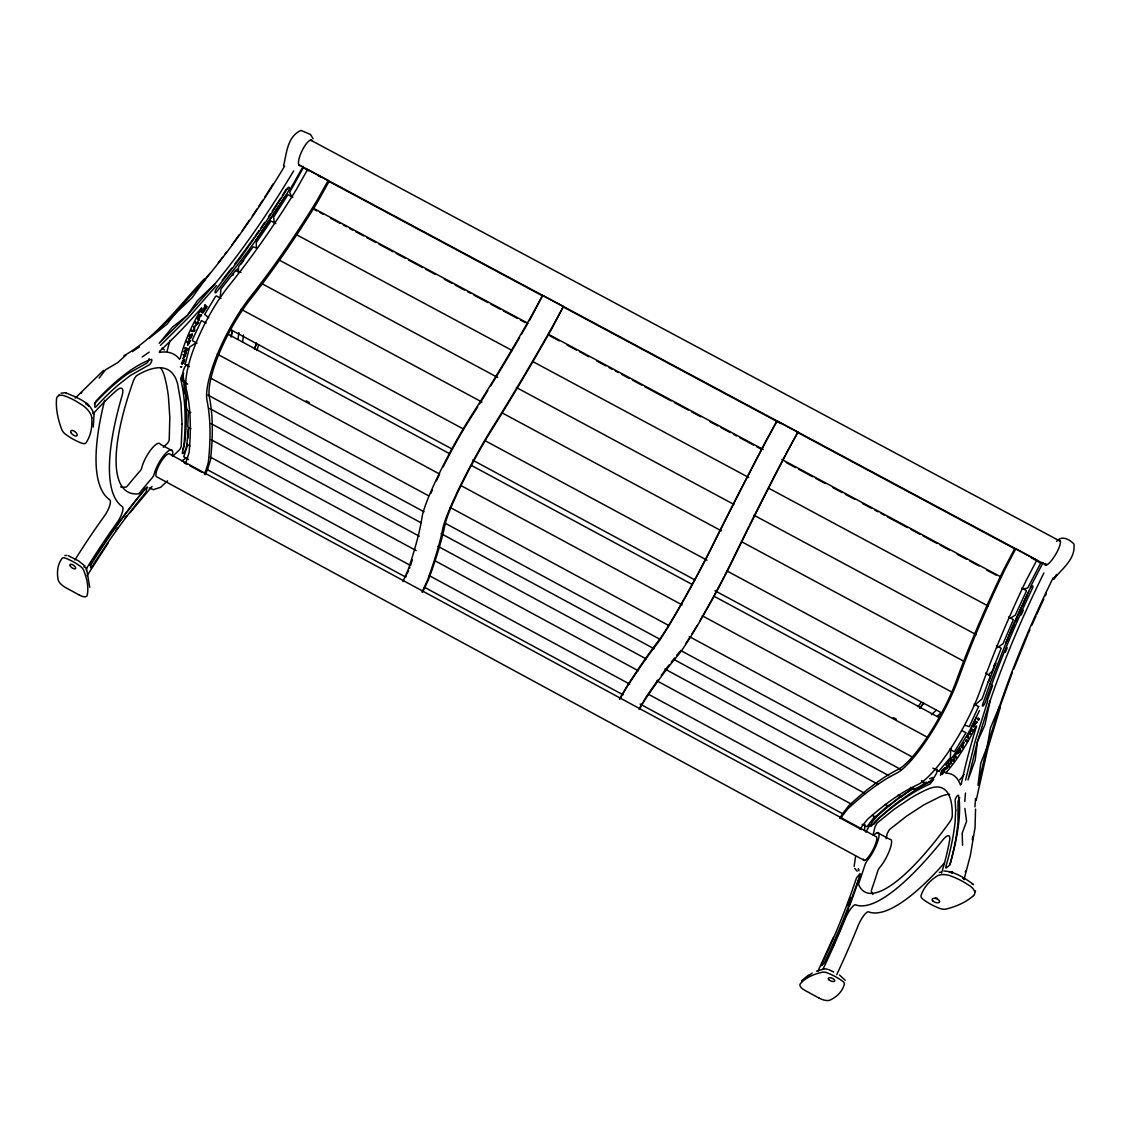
<?xml version="1.0" encoding="UTF-8"?>
<svg xmlns="http://www.w3.org/2000/svg" width="1131" height="1131" viewBox="0 0 1131 1131"><rect width="100%" height="100%" fill="white"/><g stroke="black" fill="none" stroke-linecap="round" stroke-linejoin="round"><path stroke-width="1.5" d="M1021.731 588.092L1026.411 590.608L1026.185 591.541L1015.299 615.165L1010.308 618.205M924.593 782.454C923.914 784.872 911.869 791.29 913.806 788.053M93.421 413.536A153.251 46.866 -59.5 0 1 117.186 389.955A14.675 4.778 -60.7 0 1 122.091 395.624A229.395 65.782 -62.4 0 0 122.332 506.646A13.105 3.761 -59.6 0 1 116.705 523.158A218.537 54.161 -59.2 0 0 86.649 568.299L86.592 570.575A4.467 1.937 36 0 0 86.112 569.176M402.933 581.532L408.249 569.543A650.664 79.014 -58.9 0 0 422.089 517.023A74.476 8.553 -61.8 0 1 471.344 415.671A515.185 77.375 -63.8 0 0 531.316 316.1L542.654 295.417L563.408 306.543L552.38 327.637A8.2 0.82 -62.4 0 1 551.843 328.612L551.801 328.683A522.296 68.298 -63.5 0 1 491.858 429.639A70.108 6.998 -61.8 0 0 445.02 524.614A657.563 69.528 -59.2 0 1 429.455 577.008L429.144 577.842A7.592 0.707 -61.3 0 1 428.522 579.355L425.652 585.773A7.564 0.707 -61.3 0 1 424.733 587.71L422.4 592.347M975.558 809.075L975.035 827.652L970.398 855.276L964.022 879.494L963.004 877.91M94.029 414.978L93.237 427.009M220.177 297.835L220.927 289.084L235.686 270.323L241.016 272.415M956.048 757.94L955.186 757.473L955.342 754.829L953.362 759.905L951.114 760.513L950.379 763.906L951.312 759.537L953.97 760.23M955.186 757.473L955.964 753.303L953.094 759.763M185.017 353.126L185.328 351.939M974.922 806.884L975.544 798.458M205.531 305.229L202.011 312.17A5.881 1.781 -62.3 0 0 202.788 313.089L206.846 306.826L204.683 304.762M854.131 866.431L855.616 856.209M964.8 801.427L965.492 793.043M191.082 335.087L191.832 334.734L191.125 336.84A5.287 1.612 -61.9 0 1 190.771 337.66L189.824 337.985A11.352 3.421 -62 0 1 190.885 335.426L190.715 336.232M238.033 339.187L238.881 332.542M242.656 341.661L243.533 335.03M939.041 770.918L950.337 757.657L950.818 748.75M180.394 366.826L181.794 366.642L181.243 367.264M206.082 323.07L201.375 320.568L192.581 339.399L192.383 340.657L197.048 343.174M231.304 336.812L232.279 330.45L230.894 336.769M857.157 871.209L854.711 868.41M189.103 340.332L189.937 340.784L189.372 342.354A5.273 1.598 -61.8 0 1 189.216 342.82M189.598 341.703L188.538 341.901A5.273 1.598 -61.8 0 1 188.368 342.368M181.54 363.588L181.738 362.782L182.374 363.419M181.596 363.518L182.43 363.97L183.957 359.983A5.09 1.527 -61.6 0 1 183.886 360.478L183.745 361.227A5.217 1.569 -61.6 0 1 183.547 362.061L183.123 363.249L182.289 362.811M973.989 726.668L976.307 721.62L973.763 725.452A5.372 1.4 -61.1 0 1 974.088 724.759L975.374 722.539M976.18 800.352L987.872 748.27L1000.271 707.61M946.576 767.977L949.22 763.185L948.612 766.154L949.489 766.62L947.806 767.058A6.97 1.795 -61.6 0 1 946.279 768.826L946.944 765.828L946.52 767.878M990.049 701.022L984.931 724.943L977.495 741.385L968.023 779.98L975.162 760.159L977.495 741.385L990.049 701.022A524.19 171.304 -56.5 0 1 1043.899 572.908M144.726 488.366L143.425 491.038A207.298 51.644 -59.2 0 0 104.702 542.244M197.699 319.621L197.628 317.627M965.563 780.121L975.12 741.385L987.773 700.881M967.585 740.777L967.33 741.54M182.883 354.738L183.731 355.176L186.177 352.391L185.837 353.777A5.245 1.583 -61.7 0 1 185.738 354.173L185.484 355.148A5.231 1.583 -61.6 0 1 185.357 355.586L182.854 358.584L184.89 355.855M184.113 355.162L184.367 354.201M184.961 355.615L185.201 354.653A4.185 1.258 -61.7 0 0 185.343 354.003L183.731 355.176M875.295 816.271L875.21 817.02L886.746 806.686M944.017 772.303L942.038 774.367L941.176 773.915L941.996 770.847L944.555 768.274M937.429 769.363C937.09 775.979 927.632 787.671 921.496 780.602M254.673 349.352L256.468 343.032L254.475 349.097M888.542 805.258L888.415 806.078L899.795 796.945M185.908 348.914C187.279 345.902 183.434 350.582 185.908 348.914L184.933 347.712M232.816 275.512L233.594 273.858M999.578 706.154L987.207 746.616L977.976 785.352L980.775 763.199L987.207 746.616L990.431 727.912L999.578 706.154A524.416 175.885 -56.3 0 1 1053.117 577.856M184.862 351.19L184.593 352.038L183.745 351.6L186.983 349.606L186.148 349.14M186.375 349.635L187.986 348.857L187.718 349.705L187.152 348.39M186.714 350.454L186.983 349.606L184.593 352.038L186.714 350.454L185.88 350.002M187.492 349.225L187.718 349.705M901.294 795.871L901.124 796.775L912.293 788.986M256.878 350.497L258.702 344.842M926.275 782.072L926.162 783.119M987.561 699.693L992.636 685.315M847.246 905.719L850.173 897.646M998.97 709.533L1012.386 672.365M186.813 342.255L187.661 342.707L189.937 340.784M188.623 343.414L188.75 343.061A4.213 1.272 -61.8 0 0 188.891 342.679L187.661 342.707M183.194 361.241L182.529 362.5M874.305 817.077L866.926 826.761L862.091 824.273M1005.685 643.596L1012.217 627.012L1028.729 591.527M1013.673 669.199L1027.881 634.392M949.022 766.38L949.531 764.287L948.669 763.821M974.187 726.201L973.141 726.979L973.31 725.72A6.447 1.682 -61.1 0 1 973.791 724.745L974.286 723.769A6.447 1.682 -61.1 0 1 974.809 722.794L975.883 721.592L976.76 722.059L975.996 723.275M185.244 463.625L186.615 460.43A3.421 0.919 -60.7 0 0 186.954 459.511L188.99 452.669A3.435 0.919 -60.8 0 0 189.146 451.919L189.23 450.958A651.046 193.641 -54.3 0 0 186.431 389.672A74.194 21.15 -62.1 0 1 229.254 285.365A514.138 189.796 -67.5 0 0 296.082 189.994A4.482 1.272 -64 0 0 296.379 189.485L307.575 169.494L328.16 180.536L328.81 181.865L317.655 201.813A8.171 2.205 -63.8 0 1 317.104 202.76L317.062 202.845A521.052 182.699 -67.2 0 1 250.205 299.545A69.839 18.859 -62.1 0 0 209.419 397.306A657.592 185.837 -54.7 0 1 210.606 458.522L210.507 459.469A7.564 1.923 -60.8 0 1 210.14 461.123L208.033 467.923A7.535 1.909 -60.7 0 1 207.284 469.945L205.206 474.695M944.837 771.215L944.343 771.964M204.329 473.946L205.715 470.779A3.421 0.862 -60.7 0 0 206.054 469.86L208.146 463.046A3.435 0.877 -60.8 0 0 208.316 462.296L208.415 461.349A650.848 183.759 -54.8 0 0 207.072 400.826A74.208 20.047 -62.1 0 1 250.46 296.774A514.138 180.069 -67.1 0 0 316.68 201.049A4.482 1.202 -63.8 0 0 316.991 200.526L328.16 180.536M407.16 573.77L408.56 570.547M1006.378 642.026L1008.47 637.29M1009.87 634.138L1014.055 624.665M1015.454 621.513L1017.547 616.777M1018.946 613.624L1021.039 608.888M1022.438 605.735L1026.637 596.263M975.12 891.85L975.544 890.903M191.28 331.086L194.292 330.436L193.952 327.538L197.543 323.31L196.695 322.858M196.257 322.505L195.409 322.038L194.97 322.999L198.491 322.335L194.56 326.986L194.376 331.326L192.129 331.539M817.812 971.444L833.391 937.373M960.742 750.631L960.643 750.828A11.494 2.969 -61.4 0 1 960.106 751.677M283.556 165.776C286.694 153.448 287.175 136.427 301.03 130.433L310.53 134.476L313.047 138.675M971.402 727.191L979.503 710.438M977.566 719.33L978.782 719.754L977.566 719.33L978.018 718.383L979.234 718.793M977.905 719.274L978.372 718.341M978.428 719.811L978.895 718.849L978.018 718.383M201.813 310.502L202.364 309.456M188.524 343.683L187.576 345.238L188.891 343.654A5.273 1.598 -61.8 0 0 189.075 343.174M422.146 591.937L427.589 580.005A650.82 68.737 -59.2 0 0 442.885 528.262A74.505 7.45 -61.8 0 1 492.72 427.179A515.368 67.309 -63.5 0 0 552.084 327.241L563.408 306.543M975.883 721.592L976.237 723.006M1030.27 587.215L1043.051 562.63M184.282 355.756L183.689 356.633M181.808 460.953L186.884 457.518M785.776 454.125L797.892 432.141L776.969 420.944L764.895 442.942A524.94 37.592 -60.6 0 0 711.286 547.757A70.348 3.845 -61.5 0 1 658.921 640.203A660.603 38.228 -62.9 0 0 628.03 684.509L619.477 699.099M859.306 878.504L860.125 877.091M860.154 829.193L862.048 826.252A3.464 0.792 -62.4 0 1 862.614 825.446L867.081 819.834A3.478 0.792 -62.4 0 1 867.604 819.268L868.311 818.632A661.381 168.052 -67.8 0 1 917.51 784.758A75.084 18.223 -61.2 0 0 980.45 689.726A523.017 165.352 -56.7 0 1 1025.831 581.221A4.538 1.103 -59.7 0 1 1026.086 580.67L1036.844 560.142L1015.751 548.846L1004.992 569.374A4.538 1.032 -59.8 0 0 1004.724 569.911A522.508 154.919 -57.1 0 0 958.735 678.035A75.056 17.064 -61.2 0 1 896.374 773.335A660.575 157.52 -67.4 0 0 848.702 808.015L848.01 808.651A3.478 0.749 -62.3 0 0 847.501 809.216L843.09 814.871A3.464 0.735 -62.4 0 0 842.538 815.691L840.658 818.632M198.321 316.949L198.844 315.945M197.713 319.493L198.915 320.13L200.088 315.761M197.458 318.15L198.476 318.094A6.956 2.106 -62.2 0 1 199.876 315.45L201.488 315.252L200.993 316.185L199.325 315.295M58.784 395.497L59.264 394.592M797.892 432.141L786.709 453.022A518.295 47.332 -60.4 0 0 734.245 557.201A74.787 5.217 -61.5 0 1 677.95 655.301A654.255 48.28 -63.3 0 0 645.928 698.223L639.142 709.476M776.969 420.944L765.786 441.811A517.97 37.054 -60.6 0 0 712.7 545.609A74.759 4.086 -61.5 0 1 656.984 643.963A653.817 37.79 -62.9 0 0 626.447 687.69L619.788 699M959.71 779.895L960.078 779.301A64.835 16.894 -61.2 0 0 964.079 774.594M864.508 830.762L864.975 824.753M970.921 730.725L970.299 731.856A4.298 1.117 -61.2 0 0 969.875 732.676L969.903 734.457L968.899 733.821L969.79 732.209A5.372 1.4 -61.2 0 1 970.059 731.715L970.681 730.584A5.358 1.4 -61.2 0 1 970.963 730.103L971.854 729.099L973.494 730.032M972.971 730.979L972.095 730.499L972.618 729.566M1053.696 579.397L1056.778 574.477L1054.078 578.634C1062.334 568.582 1075.85 558.855 1073.913 543.969C1069.502 539.402 1061.571 534.935 1056.623 541.41M289.734 190.164L303.179 166.328M639.637 708.034L642.436 703.171M865.809 832.19L870.064 824.753M204.386 305.95L205.234 306.402L202.576 311.223L201.728 310.756M205.234 306.402L206.111 307.462L203.297 312.128A4.821 1.47 -62.3 0 1 202.562 311.322L202.025 311.788M184.692 382.66C182.996 384.625 185.23 398.409 186.926 395.157M962.58 744.354L961.619 745.852L962.863 747.987M966.496 739.787L966.128 741.469L966.496 739.787L967.358 740.254M967.825 737.115L966.779 736.38L968.193 735.942M966.948 736.634L967.316 735.475M968.744 738.43L967.132 736.889L968.546 736.437M967.867 737.963L967.669 735.984M286.101 195.31L255.832 240.691L271.412 217.237M187.11 396.981C185.781 401.646 184.593 411.02 190.757 412.617M643.341 701.658L646.098 697.148M188.382 412.221L187.746 426.825L190.955 428.72M646.409 696.625L647.483 695.028A661.041 48.831 -63.3 0 1 658.284 679.561M839.697 818.392L842.51 813.967A7.62 1.626 -62.4 0 1 843.74 812.185L848.137 806.544A7.634 1.64 -62.3 0 1 849.268 805.286L849.947 804.65A667.46 159.315 -67.4 0 1 898.099 769.433A70.631 16.06 -61.2 0 0 956.685 679.872A529.562 157.195 -57.1 0 1 1003.169 570.688L1003.211 570.604A8.27 1.88 -59.8 0 1 1003.706 569.6L1014.436 549.143L1015.751 548.846M190.093 334.239L189.683 334.96A12.399 3.746 -62 0 0 189.245 335.949M190.008 337.702L189.358 338.508M87.2 575.523L108.109 543.036M963.188 743.944L962.962 744.283A4.284 1.117 -61.3 0 0 962.735 744.65L962 747.506M188.439 428.861L186.841 444.186L190.036 446.109M972.095 730.159L971.826 730.569A5.372 1.4 -61.2 0 0 971.557 731.05M273.363 214.31L278.24 206.987M280.177 204.047L285.054 196.723M189.782 338.282L189.358 339.3L191.111 337.66A6.334 1.923 -61.9 0 0 191.549 336.685L191.945 335.737A6.334 1.923 -61.9 0 0 192.298 334.79L192.157 333.801L190.531 335.412A12.399 3.732 -62 0 0 189.344 338.31L189.216 339.116L188.368 338.664M971.077 730.456L972.095 730.499M254.249 237.468L241.37 255.295M205.771 278.763L192.072 297.736L149.504 338.056L167.02 324.173L177.892 310.262L205.771 278.763A515.015 199.523 -67.9 0 0 284.644 166.101M115.602 530.835L117.624 528.106M124.721 518.564L126.757 515.835M187.492 445.261L183.759 456.783L188.509 459.469M919.998 708.105L923.716 703.157L919.616 708.091M99.146 378.122L105.452 369.837L117.878 362.528L125.937 355.092M231.629 268.132L222.227 280.135M234.739 264.032L240.96 255.846M917.877 706.734L920.832 702.931M963.343 743.703L964.178 742.473L963.386 743.109A5.358 1.4 -61.3 0 0 963.089 743.548A17.46 4.581 -61.4 0 0 962.778 744.042M183.901 380.963C180.663 384.017 182.444 364.974 187.788 364.564M130.136 512.668L152.035 486.387M183.123 363.249L184.099 361.468A6.263 1.88 -61.6 0 0 184.296 360.662L184.438 359.912A6.263 1.88 -61.6 0 0 184.523 359.191L182.501 360.86L182.303 364.083M215.046 283.754L187.35 315.365L159.174 343.287L172.492 327.113L187.35 315.365L197.444 300.62L215.046 283.754A515.001 195.281 -67.7 0 0 293.636 170.922M216.431 285.577L188.665 317.33L160.418 345.407M204.244 279.018C179.023 305.723 156.389 337.377 123.887 355.756M75.226 398.14L103.557 370.374M941.176 773.915L943.989 770.748A4.807 1.23 -61.7 0 0 944.625 768.345L944.625 768.345M183.264 362.528L182.416 362.076M961.93 730.569L965.973 732.789L955.073 750.786L954.154 751.677L949.503 749.16M801.554 980.789L808.509 975.191M931.407 714.792L936.228 710.211M937.33 716.177L940.978 712.756M167.544 480.831L160.659 487.263L153.448 489.652L149.136 487.885M988.042 682.304L989.286 680.48A589.76 194.504 -56.1 0 1 995.916 663.233L995.534 663.19A35.909 8.85 -60.4 0 1 993.654 665.933M974.385 705.588L982.061 698.901L990.275 676.281L985.638 673.016M945.403 768.119L946.039 768.133A5.867 1.513 -61.7 0 1 945.926 768.882M185.314 363.899L189.612 347.09L195.932 342.905M806.163 977.495L812.171 973.028M988.48 674.769L992.212 671.164L1001.161 648.289L996.439 645.518M142.181 356.972L149.207 352.123M132.341 351.656L139.438 346.849M997.401 647.71L1003.041 643.723L1013.065 620.368L1013.22 619.491L1008.555 616.989M292.887 197.246L288.207 194.744L287.514 195.409L273.645 217.081L274.296 223.076M933.711 779.726L917.481 788.491L899.258 801.13A685.202 180.833 -68.1 0 0 882.505 814.914L880.653 816.54A29.717 7.04 -62.5 0 0 875.111 822.746A3.294 0.778 -62.4 0 0 874.249 824.089M275.851 223.627L271.171 221.125L270.493 221.704L256.299 242.472L256.384 248.057M949.361 872.199L952.853 872.411M939.324 872.468L940.723 872.043M824.216 968.956L816.554 971.147M256.85 248.042L253.075 246.869L238.57 266.662L238.288 272.797M220.941 298.414L216.275 295.912L215.357 296.746L204.654 314.432L208.768 317.712M978.541 706.606L969.338 726.611L964.955 725.31M61.032 393.249L65.061 392.711L66.517 393.546M195.819 323.452L197.543 323.31M64.863 555.519L66.672 555.406M952.599 872.157L950.04 871.93M975.869 722.624L976.647 723.034M943.862 870.997C954.847 871.492 964.573 878.009 973.211 884.272M951.977 760.979L953.617 761.191M824.994 968.857L827.44 969.182M86.833 403.399L88.967 406.213M977.226 722.144L976.265 721.62M65.711 392.796C75.947 397.334 90.862 401.901 93.845 414.299M68.284 555.717L78.463 560.806L84.966 566.051M828.726 969.606L833.703 971.996M971.996 883.933L973.607 884.753M85.928 404.05L88.345 405.322M963.061 745.527L962.198 745.075L963.047 745.456M198.066 319.677L198.915 320.13M970.426 733.51L971.303 733.977M310.558 140.074L1060.369 541.325M298.711 164.716L1046.246 565.132M308.395 170.442L303.73 167.939L302.783 168.745L289.677 192.256L292.024 197.557M317.726 175.432L320.836 177.1M328.598 181.271L543.134 296.181M563.337 307.01L780.984 423.588M796.521 431.915L1015.723 549.327M1031.26 557.654L1040.647 563.224L1027.711 587.993L1022.382 589.152M313.131 208.104L528.05 323.353M548.295 334.211L763.213 449.459M781.903 459.483L1001.486 577.234M313.782 209.221L316.892 210.889M320.002 212.557L323.113 214.226M330.874 218.396L340.205 223.387M343.315 225.055L346.425 226.723M349.536 228.391L352.646 230.06M355.742 231.728L363.518 235.898M366.628 237.567L375.959 242.557M379.069 244.225L393.051 251.732M396.161 253.401L405.478 258.405M408.588 260.059L422.584 267.566M425.694 269.235L435.011 274.239M444.342 279.23L452.117 283.4M455.213 285.069L464.544 290.073M467.654 291.741L470.765 293.41M473.875 295.078L487.857 302.571M490.967 304.239L500.298 309.244M503.394 310.912L517.39 318.405M520.5 320.073L525.166 322.575M550.019 335.907L559.35 340.912M567.126 345.082L576.442 350.087M579.553 351.741L588.883 356.746M596.659 360.916L605.976 365.921M609.086 367.589L612.196 369.257M615.306 370.911L618.417 372.58M621.527 374.248L629.288 378.418M632.399 380.087L641.729 385.091M644.84 386.76L671.249 400.925M674.359 402.594L688.355 410.086M691.465 411.755L700.782 416.759M710.112 421.764L717.888 425.92M720.984 427.589L730.315 432.593M733.425 434.262L736.535 435.93M739.646 437.598L753.628 445.091M756.738 446.759L761.403 449.261M786.271 462.607L795.588 467.598M798.698 469.266L812.694 476.773M815.804 478.441L825.121 483.432M832.897 487.602L842.213 492.607M845.324 494.275L854.654 499.28M862.43 503.436L871.747 508.441M874.857 510.109L877.967 511.778M881.077 513.446L884.188 515.114M887.298 516.782L907.5 527.611M910.611 529.28L919.927 534.284M923.037 535.953L937.034 543.446M940.13 545.114L949.46 550.118M957.236 554.289L966.553 559.28M969.663 560.948L978.994 565.952M986.769 570.123L996.086 575.114M962.566 746.644L963.428 747.11M296.068 234.485L512.301 350.568M532.531 361.425L748.764 477.508M768.981 488.366L988.338 606.131M278.608 259.734L497.682 377.471M516.33 387.495L733.849 504.398M754.052 515.255L976.237 634.661M261.219 283.287L481.962 402.042M502.178 412.914L721.366 530.835M741.583 541.707L963.881 661.296M197.939 323.523L197.091 323.07L197.642 321.868L198.491 322.335M188.679 341.293L189.527 341.746M955.752 756.71L956.614 757.19M950.945 763.156L951.807 763.623M241.129 309.286L463.187 428.889M484.93 440.609L707.002 560.198M727.191 571.07L952.359 692.356M974.088 704.062L978.753 706.564M205.262 307.01L206.111 307.462M230.272 329.46L452.414 449.205M472.602 460.091L694.745 579.821M714.933 590.707L941.741 712.954M200.654 314.8L201.488 315.252M227.783 334.097L449.912 453.856M471.655 465.576L692.214 584.487M713.972 596.207L939.197 717.634M306.218 400.812L309.329 402.495M893.264 717.549L896.374 719.231M217.265 354.088L439.577 474.03M461.335 485.779L682.106 604.887M702.309 615.787L927.731 737.426M953.362 759.905L954.239 760.371M185.131 352.745L185.965 353.197L185.032 352.971M184.791 364.14L189.442 366.656M211.172 378.39L428.465 495.717M450.195 507.451L669.029 625.641M689.203 636.527L912.703 757.219M932.877 768.119L939.098 771.469M183.038 381.599L187.704 384.116M207.92 395.03L424.012 511.792M445.77 523.554L660.32 639.482M680.523 650.396L901.28 769.688M209.518 408.432L420.902 522.692M441.104 533.62L654.043 648.713M674.246 659.642L888.74 775.583M910.497 787.346L913.608 789.014M193.712 326.534L194.56 326.986M187.166 341.336L188 341.802M210.96 423.545L419.262 536.179M437.909 546.273L646.197 658.906M664.858 669.001L877.812 784.165M898.028 795.093L901.124 796.775M211.144 439.648L416.194 550.585M434.827 560.679L638.322 670.768M656.97 680.862L865.116 793.481M885.319 804.41L888.415 806.078M210.225 457.037L410.652 565.542M429.299 575.637L629.727 684.128M648.374 694.222L851.897 804.41M872.1 815.338L875.21 817.02M207.129 469.563L405.789 577.149M424.422 587.243L623.082 694.83M640.146 704.076L843.472 814.193M172.421 450.831L160.291 444.257A17.446 5.005 -60.4 0 0 151.158 449.36A17.446 5.005 -60.4 0 0 141.771 467.782A2.828 0.82 -60.3 0 1 140.046 471.005A218.509 55.886 -59.1 0 0 127.633 485.694A4.284 1.244 -60 0 1 125.852 487.108A182.303 54.557 -62.1 0 1 120.635 486.924M877.373 832.614L889.8 839.343A17.658 4.368 -62.7 0 1 889.843 849.537A17.658 4.368 -62.7 0 1 879.522 867.746A2.856 0.707 -62.8 0 0 877.755 870.997A220.969 48.576 -63.8 0 1 871.718 889.404A4.326 1.089 -63 0 0 871.407 891.652A184.636 47.573 -61.2 0 0 872.962 894.451M184.056 462.621L186.997 464.205M189.951 465.802L201.728 472.192M841.888 818.943L861.454 829.546M864.381 860.479L156.205 476.533A13.261 3.69 -60.5 0 1 160.984 461.801A13.261 3.69 -60.5 0 1 170.117 454.294L875.691 836.473A13.416 3.195 -62.6 0 1 872.227 851.191A13.416 3.195 -62.6 0 1 863.278 859.009M206.012 306.36L206.846 306.826M968.899 733.821L969.776 734.302M966.779 736.38L967.641 736.861M967.132 736.889L967.995 737.355M965.775 741.017L966.637 741.498M194.08 329.672L194.914 330.139M191.719 330.125L192.567 330.591M83.835 566.772L86.649 568.299M949.616 871.775L952.005 873.104M839.527 975.021L845.253 980.294M88.798 405.492L87.2 403.498M307.575 169.494L308.268 170.866M963.244 877.925L964.022 879.494M93.081 412.9L93.534 414.314M858.98 870.856L858.316 868.735L858.556 869.569M86.96 571.183L89.745 587.215M964.87 808.453L966.581 821.332L962.184 833.179L962.552 845.239M201.148 311.633L201.148 311.718A5.881 1.795 -62.3 0 0 201.276 312.255M542.654 295.417L531.669 316.539A8.2 0.933 -62.5 0 1 531.316 317.189M243.674 260.469A579.157 221.676 -68.2 0 1 240.931 264.159M237.27 269.037A579.157 221.676 -68.2 0 1 235.432 271.454M160.701 367.999A166.653 52.182 -59.3 0 1 164.872 377.712A651.513 204.047 -53.8 0 1 168.42 396.642L169.82 417.381L169.226 439.719A2.743 0.778 -60.7 0 1 167.148 443.649A217.35 55.589 -59.1 0 0 163.288 447.268M104.66 400.346A229.339 67.874 -62.5 0 0 109.721 499.789A13.105 3.874 -59.6 0 1 104.165 516.358A218.509 55.886 -59.1 0 0 74.872 559.986M162.129 348.108A184.975 58.204 -59.3 0 1 164.363 349.946M167.134 351.147A64 19.368 -62.1 0 1 170.145 340.445M183.745 373.47A3.732 1.103 -61.4 0 0 181.582 376.411A3.732 1.103 -61.4 0 0 180.776 379.45A660.377 200.88 -54.1 0 1 183.872 445.84A22.747 6.249 -60.6 0 1 182.459 452.018A3.266 0.891 -60.8 0 0 183.18 453.277A3.266 0.891 -60.8 0 0 185.569 449.403A29.364 8.073 -60.6 0 0 187.082 443.72M189.273 336.741A11.352 3.421 -62 0 1 190.036 334.974M202.053 311.633A4.821 1.47 -62.3 0 1 201.827 311.35M198.561 315.789A6.956 2.106 -62.2 0 1 199.028 314.984M89.688 565.019A207.298 51.644 -59.2 0 1 91.526 562.121M93.392 559.237A207.298 51.644 -59.2 0 1 102.808 545.029M282.411 195.352A569.36 218.933 -68.3 0 0 285.168 190.998A3.845 1.117 -63.9 0 0 285.987 189.485M280.573 198.25A569.36 218.933 -68.3 0 1 272.203 211.115M270.337 213.943A569.36 218.933 -68.3 0 1 268.457 216.756M264.696 222.355A569.36 218.933 -68.3 0 1 260.908 227.897M259.013 230.639A569.36 218.933 -68.3 0 1 255.196 236.11M182.572 373.824A674.034 206.832 -54 0 1 185.272 437.541L185.046 440.016A29.364 8.129 -60.6 0 1 183.208 448.116A3.266 0.891 -60.8 0 1 182.572 449.573M188.467 427.688A673.991 205.545 -54 0 1 187.661 438.828M149.108 358.626A3.181 1.018 -61.4 0 1 148.005 361.595A3.181 1.018 -61.4 0 1 146.125 363.518L127.45 374.008A172.986 52.86 -59.4 0 0 116.945 382.179A159.528 49.114 -59.4 0 0 94.396 403.753M273.165 183.858A523.328 203.933 -68 0 1 264.696 197.19M262.802 200.116A523.328 203.933 -68 0 1 258.985 205.941M257.076 208.825A523.328 203.933 -68 0 1 252.27 215.979M249.287 220.347A523.328 203.933 -68 0 1 242.175 230.583M239.093 234.909A523.328 203.933 -68 0 1 231.883 244.847M226.695 251.817A523.328 203.933 -68 0 1 224.617 254.574M222.524 257.317A523.328 203.933 -68 0 1 218.325 262.76M209.871 273.419A523.328 203.933 -68 0 1 203.495 281.195M81.192 393.376A2.516 0.877 -60.5 0 1 81.771 392.641M661.282 675.419A661.041 48.831 -63.3 0 1 669.128 664.887M671.22 662.186A661.041 48.831 -63.3 0 1 674.571 657.945M676.734 655.273A661.041 48.831 -63.3 0 1 679.872 651.527M724.773 575.354A70.376 4.906 -61.5 0 0 732.775 559.336A525.265 48.025 -60.4 0 1 748.637 526.975M723.981 576.881A70.376 4.906 -61.5 0 1 699.778 620.919M697.092 625.443A70.376 4.906 -61.5 0 1 691.748 634.222M689.868 637.22A70.376 4.906 -61.5 0 1 685.612 643.723M749.415 525.42A525.265 48.025 -60.4 0 1 784.971 455.652M300.606 165.593A14.123 4.057 -64.4 0 1 301.92 151.031A14.123 4.057 -64.4 0 1 312.41 141.064M1058.757 540.462A14.293 3.506 -59.3 0 1 1055.591 554.543A14.293 3.506 -59.3 0 1 1044.705 564.171M412.377 559.788A657.408 79.905 -58.9 0 1 410.723 564.85M430.897 493.37A70.08 8.058 -61.8 0 1 432.353 489.949M436.425 480.816A70.08 8.058 -61.8 0 1 439.492 474.285M443.112 466.905A70.08 8.058 -61.8 0 1 449.177 455.114M449.954 453.658A70.08 8.058 -61.8 0 1 470.538 418.159A522.112 78.491 -63.8 0 0 477.777 406.75M531.089 317.585A522.112 78.491 -63.8 0 1 529.322 320.681M527.541 323.777A522.112 78.491 -63.8 0 1 521.349 334.522M519.581 337.575A522.112 78.491 -63.8 0 1 490.529 386.236M487.786 390.676A522.112 78.491 -63.8 0 1 479.586 403.866M409.86 567.409A7.578 0.82 -61.3 0 1 409.507 568.356M406.453 575.382A7.564 0.82 -61.3 0 1 406.029 576.301M944.555 862.868A232.265 59.18 -60.9 0 1 868.594 911.84A13.275 3.379 -63.4 0 0 858.033 925.921A220.969 48.576 -63.8 0 1 836.728 974.653M949.672 794.273A168.915 45.579 -63.6 0 0 940.144 796.691L924.055 804.763L906.694 816.059L889.39 829.645L887.227 833.575A219.81 48.322 -63.8 0 1 886.096 838.735M941.586 872.962A155.272 40.659 -63.5 0 0 949.602 840.347A14.873 4.156 -62.4 0 0 942.957 839.796A232.223 56.974 -61 0 1 855.658 904.814A13.275 3.252 -63.3 0 0 845.182 918.938A220.927 46.781 -63.7 0 1 823.015 969.126M933.004 777.548A3.775 0.961 -61.8 0 1 932.142 780.927A3.775 0.961 -61.8 0 1 929.696 784.108A671.164 175.347 -68 0 0 876.242 820.668A23.016 5.415 -62.5 0 0 872.015 825.418A3.294 0.763 -62.4 0 1 870.714 825.588A3.294 0.763 -62.4 0 1 872.694 821.431A29.717 6.984 -62.5 0 1 878.222 815.225L880.074 813.585A685.089 179.476 -68.1 0 1 913.537 787.982M959.003 751.507A6.418 1.682 -61.4 0 1 959.399 750.927M975.148 724.25A6.447 1.682 -61.1 0 1 975.502 723.586M1028.546 632.865A532.941 179.956 -56.3 0 1 1029.874 629.811M1031.896 625.217A532.941 179.956 -56.3 0 1 1035.996 615.999M1036.703 614.458A532.941 179.956 -56.3 0 1 1043.814 599.02M1046.062 593.365A3.888 0.99 -59.6 0 1 1045.341 595.811M972.759 836.346A181.116 49.085 -63.7 0 1 972.264 839.824M965.521 871.124A2.559 0.763 -62.6 0 1 965.21 872.029M859.009 879.239A209.574 44.66 -63.7 0 1 849.409 906.313M848.83 907.868A209.574 44.66 -63.7 0 1 842.581 923.787M841.252 927.024A209.574 44.66 -63.7 0 1 839.244 931.902M834.551 942.943A209.574 44.66 -63.7 0 1 832.487 947.651M1021.194 615.024A579.821 192.355 -56.1 0 1 1023.301 610.316M949.786 865.031A161.648 42.667 -63.5 0 0 956.275 836.191L958.042 823.114L958.014 802.218A3.223 0.891 -61.8 0 1 959.795 797.793M929.654 778.877A685.089 179.476 -68.1 0 1 932.552 777.506M1005.318 652.403A580.047 192.496 -56.1 0 1 1007.226 647.738M976.534 716.983A60.056 14.972 -61.2 0 1 967.019 735.108M966.171 736.564A60.056 14.972 -61.2 0 1 945.686 765.079M1046.882 564.355A13.544 3.322 -59.3 0 1 1045.426 563.45M937.345 898.367A3.958 1.923 19.8 0 1 935.436 897.632M90.565 565.91L90.65 567.79L92.191 566.391A207.312 51.319 -59.2 0 1 145.871 492.367L147.256 486.994L146.323 487.602A213.292 52.846 -59.2 0 0 91.371 563.902L90.565 565.91M94.863 403.838L94.792 406.665A2.516 0.848 -60.5 0 0 96.135 406.609A159.528 48.803 -59.5 0 1 119.815 383.72L130.291 375.534L148.896 365.016A3.181 1.018 -61.4 0 0 151.427 361.807A3.181 1.018 -61.4 0 0 151.257 359.418A178.698 54.472 -59.3 0 0 96.446 400.586A2.516 0.848 -60.5 0 0 94.863 403.838M182.077 424.012L181.2 446.208A2.743 0.749 -60.7 0 1 179.122 450.138A217.378 53.878 -59.2 0 0 173.382 455.666A2.771 0.763 -60.7 0 1 172.435 455.256A17.46 4.849 -60.5 0 0 165.847 453.22A17.46 4.849 -60.5 0 0 154.042 474.44A2.828 0.792 -60.3 0 1 152.317 477.65A218.537 54.161 -59.2 0 0 140.018 492.409A4.284 1.216 -60.1 0 1 138.251 493.837A182.331 52.874 -62.1 0 1 133.5 380.596A4.807 1.541 -61.1 0 1 137.162 375.308A166.681 50.584 -59.4 0 1 177.751 384.681L180.932 402.961L182.077 424.012M945.177 767.581L945.177 767.666A5.867 1.499 -61.7 0 1 944.456 770.352L940.455 775.216L941.699 770.607L945.177 767.581M960.53 749.061L959.851 750.772A12.554 3.237 -61.4 0 1 958.098 753.331L957.349 753.812L957.957 751.352A6.418 1.668 -61.4 0 1 958.537 750.461L959.116 749.627A6.418 1.668 -61.4 0 1 959.696 748.807L960.431 748.298L960.53 749.118M955.723 810.192L955.13 821.53A175.263 45.565 -63.5 0 1 953.334 834.607A161.648 42.342 -63.5 0 1 945.827 866.742A2.545 0.735 -62.6 0 0 946.378 867.83L948.57 866.12A2.559 0.735 -62.6 0 0 950.436 862.953A181.059 47.276 -63.6 0 0 958.523 795.531A3.223 0.877 -61.8 0 0 956.557 796.804A3.223 0.877 -61.8 0 0 955.158 800.677L955.723 810.192M959.965 749.825L959.724 750.461A11.494 2.969 -61.4 0 1 958.155 752.723L958.084 751.677A5.344 1.385 -61.4 0 1 958.565 750.927L959.965 749.825M873.146 834.706L873.895 835.201A17.658 4.199 -62.6 0 1 878.391 839.202A17.658 4.199 -62.6 0 1 866.954 860.931L865.187 864.183A220.927 46.781 -63.7 0 1 859.037 882.533A4.326 1.046 -62.9 0 0 858.698 884.753A184.593 45.806 -61.3 0 0 949.729 821.968A4.877 1.343 -62.1 0 0 952.274 815.988A168.872 43.897 -63.5 0 0 926.925 789.551A661.96 172.732 -68 0 0 910.78 798.048L894.14 809.273L877.119 823L874.956 826.931A219.753 46.527 -63.7 0 1 873.146 834.706M201.686 308.141L201.417 308.933A64.015 18.775 -62.1 0 0 180.31 358.258L179.532 359.262A185.003 56.423 -59.3 0 0 159.301 352.405L159.74 351.119A527.951 199.664 -67.7 0 0 201.332 308.212L201.686 308.141M946.082 772.897L946.11 773.194A187.449 48.958 -63.6 0 1 960.473 785.084L961.293 783.981A537.352 174.994 -56.5 0 1 976.59 726.017L975.982 726.385A64.82 16.272 -61.2 0 1 946.562 772.006L946.082 772.897M821.7 964.559L821.657 965.662L824.386 962.806A215.625 45.636 -63.7 0 0 860.027 874.744L860.097 873.655L856.492 877.882A209.56 44.321 -63.7 0 1 822.067 963.626L821.7 964.559M989.95 683.873L982.599 704.627A3.025 0.778 -60.8 0 0 983.192 705.801A3.025 0.778 -60.8 0 0 985.412 702.224A532.616 173.326 -56.5 0 1 1031.401 590.424L1032.193 588.77A3.888 0.961 -59.7 0 0 1032.391 585.985A3.888 0.961 -59.7 0 0 1029.337 590.029A579.736 190.885 -56.1 0 0 1006.505 641.63L989.95 683.873M286.949 189.188L285.987 190.729A523.285 197.755 -67.7 0 1 264.216 224.334L240.776 257.444L216.714 288.32A2.983 0.905 -62.6 0 0 215.003 292.109A2.983 0.905 -62.6 0 0 216.459 292.038L245.201 255.026A569.572 217.732 -68.2 0 0 256.822 238.853A569.345 217.576 -68.2 0 0 287.726 192.369A3.845 1.103 -63.9 0 0 289.31 187.605A3.845 1.103 -63.9 0 0 286.949 189.188M79.594 595.203L65.556 587.555A8.892 3.746 35.9 0 1 58.063 579.539A110.174 47.898 34.6 0 1 62.12 558.332A6.079 2.615 36.2 0 1 65.64 558.233A31.442 13.388 35.9 0 1 80.018 566.051A6.065 2.615 36 0 1 83.51 569.982A112.52 46.527 37 0 1 87.158 595.387A8.878 3.761 35.7 0 1 79.594 595.203M819.296 998.221L804.904 990.374A9.006 3.845 22.6 0 1 800.253 983.857A114.556 47.827 21.2 0 1 822.393 972.222A6.15 2.672 22.3 0 1 827.567 972.985A31.894 13.699 22.4 0 1 842.312 981.015A6.164 2.672 22.1 0 1 844.334 984.168A111.403 48.789 23.7 0 1 830.069 1000.101A9.034 3.831 22.4 0 1 819.296 998.221M70.278 566.051A3.407 1.47 36.1 0 0 75.282 568.78A3.407 1.47 36.1 0 0 72.808 564.836A3.407 1.47 36.1 0 0 70.278 566.051M91.781 417.848A14.236 6.899 38.9 0 0 80.018 403.682A41.027 19.665 38.7 0 0 62.686 395.327A14.265 6.885 39.1 0 0 56.55 398.762A130.546 65.245 37.3 0 0 61.852 429.752A6.956 3.294 38.6 0 0 65.824 434.474A37.04 17.813 38.8 0 0 81.969 443.239A6.942 3.308 38.4 0 0 85.984 442.843A134.688 62.643 40.4 0 0 91.781 417.848M71.097 432.791A3.916 1.866 38.5 0 0 76.767 435.873A3.916 1.866 38.5 0 0 73.967 431.01A3.916 1.866 38.5 0 0 71.097 432.791M828.839 979.686A3.464 1.499 22.2 0 0 834.452 981.227A3.464 1.499 22.2 0 0 831.186 977.919A3.464 1.499 22.2 0 0 828.839 979.686M973.565 895.568A14.477 7.097 19.3 0 0 967.457 884.357A41.649 20.231 19.7 0 0 948.81 875.295A14.449 7.111 19.5 0 0 937.288 875.903A137.261 64.849 17.9 0 0 921.044 895.639A7.04 3.393 20 0 0 923.15 899.385A37.592 18.336 19.6 0 0 939.762 908.391A7.055 3.393 19.8 0 0 945.884 909.098A132.016 66.786 21.2 0 0 973.565 895.568M932.679 900.757A3.973 1.923 19.9 0 0 939.239 902.368A3.973 1.923 19.9 0 0 935.705 898.495A3.973 1.923 19.9 0 0 932.679 900.757"/></g></svg>
